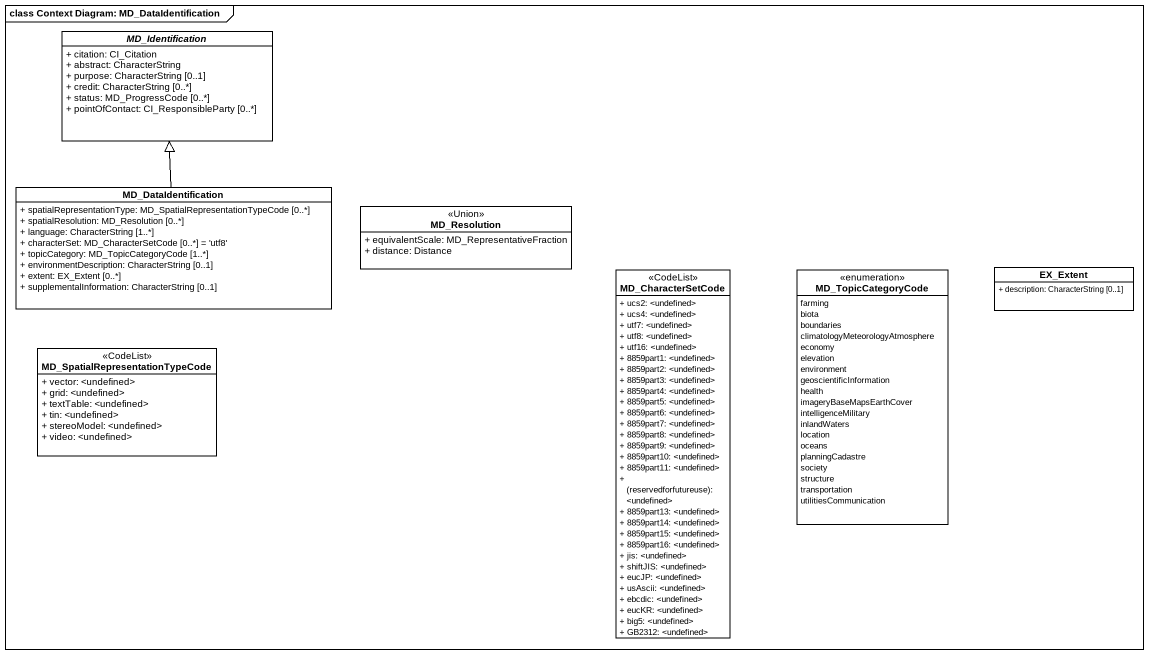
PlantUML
@startuml
mainframe class Context Diagram: MD_DataIdentification
hide circle
hide empty members
skinparam classAttributeIconSize 0
abstract class MD_Identification {
  + citation: CI_Citation
  + abstract: CharacterString
  + purpose: CharacterString [0..1]
  + credit: CharacterString [0..*]
  + status: MD_ProgressCode [0..*]
  + pointOfContact: CI_ResponsibleParty [0..*]
}
class MD_DataIdentification {
  + spatialRepresentationType: MD_SpatialRepresentationTypeCode [0..*]
  + spatialResolution: MD_Resolution [0..*]
  + language: CharacterString [1..*]
  + characterSet: MD_CharacterSetCode [0..*] = 'utf8'
  + topicCategory: MD_TopicCategoryCode [1..*]
  + environmentDescription: CharacterString [0..1]
  + extent: EX_Extent [0..*]
  + supplementalInformation: CharacterString [0..1]
}
class MD_Resolution <<Union>> {
  + equivalentScale: MD_RepresentativeFraction
  + distance: Distance
}
class MD_CharacterSetCode <<CodeList>> {
  + ucs2: <undefined>
  + ucs4: <undefined>
  + utf7: <undefined>
  + utf8: <undefined>
  + utf16: <undefined>
  + 8859part1: <undefined>
  + 8859part2: <undefined>
  + 8859part3: <undefined>
  + 8859part4: <undefined>
  + 8859part5: <undefined>
  + 8859part6: <undefined>
  + 8859part7: <undefined>
  + 8859part8: <undefined>
  + 8859part9: <undefined>
  + 8859part10: <undefined>
  + 8859part11: <undefined>
  {field} + (reservedforfutureuse): <undefined>
  + 8859part13: <undefined>
  + 8859part14: <undefined>
  + 8859part15: <undefined>
  + 8859part16: <undefined>
  + jis: <undefined>
  + shiftJIS: <undefined>
  + eucJP: <undefined>
  + usAscii: <undefined>
  + ebcdic: <undefined>
  + eucKR: <undefined>
  + big5: <undefined>
  + GB2312: <undefined>
}
enum MD_TopicCategoryCode {
  farming
  biota
  boundaries
  climatologyMeteorologyAtmosphere
  economy
  elevation
  environment
  geoscientificInformation
  health
  imageryBaseMapsEarthCover
  intelligenceMilitary
  inlandWaters
  location
  oceans
  planningCadastre
  society
  structure
  transportation
  utilitiesCommunication
}
class EX_Extent {
  + description: CharacterString [0..1]
}
class "MD_SpatialRepresentationTypeCode" as MD_SpatialRepresentationType <<CodeList>> {
  + vector: <undefined>
  + grid: <undefined>
  + textTable: <undefined>
  + tin: <undefined>
  + stereoModel: <undefined>
  + video: <undefined>
}
MD_DataIdentification -up-|> MD_Identification
@enduml
